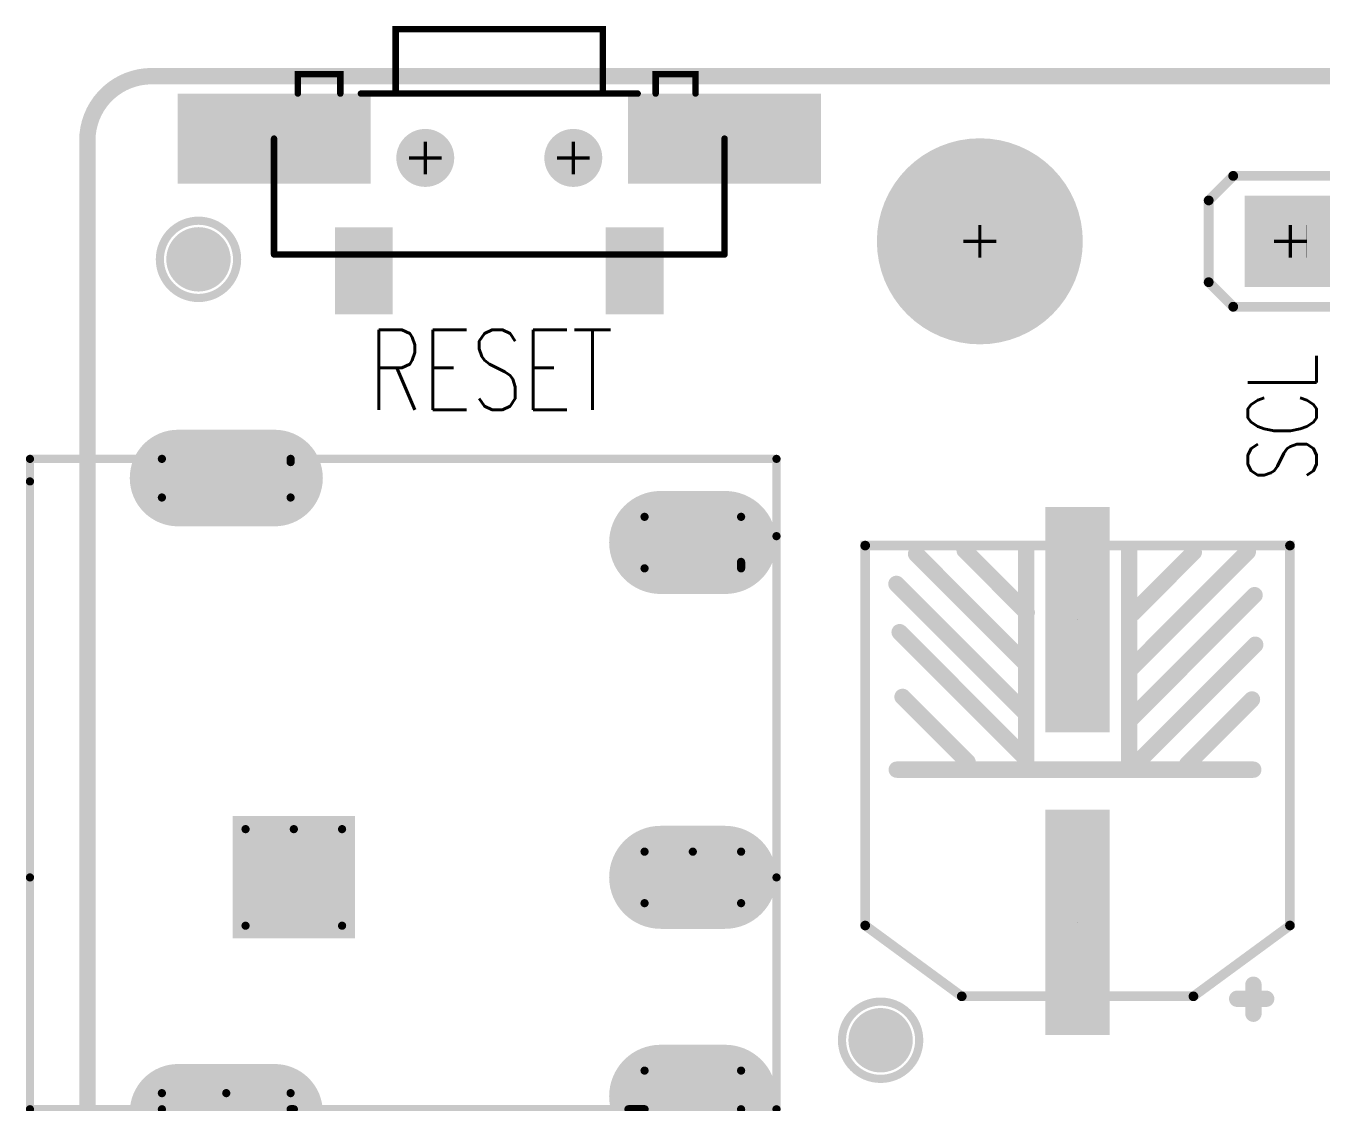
# Model space of a CAD drawing. Extents: x -3 to 111, y -1 to 54.
# Drawn here: x -0.95 to 19.17, y 37.41 to 54.12 of the extents above; entities that cross this region are included whole.
import ezdxf

# ---------------------------------------------------------------- set-up
doc = ezdxf.new("R2010")
doc.units = 0
for name, color, linetype in [('BOARD_OUTLINE_00', 254, 'CONTINUOUS'), ('DRIL_NPLTE_THRU_01', 176, 'CONTINUOUS'), ('DRIL_NPLTE_THRU_02', 23, 'CONTINUOUS'), ('DRIL_NPLTE_THRU_03', 6, 'CONTINUOUS'), ('DRIL_NPLTE_THRU_04', 176, 'CONTINUOUS'), ('DRIL_PLTE_THRU_01', 176, 'CONTINUOUS'), ('DRIL_PLTE_THRU_02', 23, 'CONTINUOUS'), ('DRIL_PLTE_THRU_03', 6, 'CONTINUOUS'), ('DRIL_PLTE_THRU_04', 176, 'CONTINUOUS'), ('DRIL_SYMBOL', 254, 'CONTINUOUS'), ('PADS_BOT', 254, 'CONTINUOUS'), ('PADS_INNER', 254, 'CONTINUOUS'), ('PADS_TOP', 254, 'CONTINUOUS'), ('PART_TOP_2DLINE_00', 254, 'CONTINUOUS'), ('PART_TOP_2DLINE_01', 254, 'CONTINUOUS'), ('PART_TOP_COPPER_126', 254, 'CONTINUOUS'), ('TAG_00', 254, 'CONTINUOUS'), ('TAG_01', 254, 'CONTINUOUS'), ('TEXT_126', 2, 'CONTINUOUS')]:
    doc.layers.add(name, color=color, linetype=linetype)
doc.styles.add('W0$1524', font='simplex', dxfattribs={"width": 0.75})
doc.styles.add('W0$1778', font='simplex', dxfattribs={"width": 0.75})

# ---------------------------------------------------------------- blocks, each defined once
blk = doc.blocks.new('SMOOTH_0$254')
at = {"const_width": 0.127}
blk.add_lwpolyline([(-0.0635, 0, 1), (0.0635, 0, 1)], format="xyb", close=True, dxfattribs=at)
blk = doc.blocks.new('BOARD_1')
at = {"layer": 'BOARD_OUTLINE_00', "const_width": 0.254}
blk.add_lwpolyline([(22.209, 77.724, 0.414214), (21.209, 76.724), (21.209, 25.384, 0.414214), (22.209, 24.384), (128.905, 24.384, 0.414214), (129.921, 25.384), (129.921, 76.724, 0.406566), (128.905, 77.724)], format="xyb", close=True, dxfattribs=at)
at = {"layer": 'BOARD_OUTLINE_00'}
for p in [(22.209, 77.724), (21.209, 76.724)]:
    blk.add_blockref('SMOOTH_0$254', p, dxfattribs=at)
blk = doc.blocks.new('SMOOTH_0$127')
at = {"const_width": 0.0635}
blk.add_lwpolyline([(-0.03175, 0, 1), (0.03175, 0, 1)], format="xyb", close=True, dxfattribs=at)
blk = doc.blocks.new('PART_BODY_TOP_208')
at = {"layer": 'PART_TOP_2DLINE_00', "const_width": 0.127}
for points in [[(6.296436, 15.429658), (6.296436, 13.379658)], [(16.396436, 15.429658), (6.296436, 15.429658)], [(6.296436, 15.429658), (6.296436, 13.379658)], [(6.296436, 15.429658), (6.296436, 13.379658)], [(6.296436, 15.429658), (6.296436, 13.379658)], [(6.296436, 15.429658), (6.296436, 13.379658)], [(9.896436, 15.429658), (6.296436, 15.429658)], [(16.396436, 15.429658), (9.896436, 15.429658)], [(9.896436, 15.429658), (16.046436, 15.429658)], [(16.396436, 3.829658), (16.396436, 15.429658)], [(6.546436, 13.379658), (5.946436, 13.379658)], [(5.946436, 13.379658), (5.946436, 11.379658)], [(6.546436, 12.379658), (6.546436, 13.379658)], [(15.796436, 11.379658), (15.796436, 13.379658)], [(15.796436, 13.379658), (16.396436, 13.379658)], [(16.396436, 13.379658), (16.396436, 11.379658)], [(6.546436, 11.379658), (6.546436, 12.379658)], [(10.646436, 12.079658), (9.146436, 12.079658)], [(9.146436, 12.079658), (9.146436, 10.579658)], [(10.646436, 11.329658), (10.646436, 12.079658)], [(5.946436, 11.379658), (5.946436, 11.979658)], [(5.946436, 11.379658), (6.546436, 11.379658)], [(6.296436, 11.379658), (6.296436, 11.329658)], [(6.296436, 11.379658), (6.296436, 5.879658)], [(6.296436, 11.379658), (6.296436, 5.879658)], [(10.646436, 10.579658), (10.646436, 11.329658)], [(15.796436, 11.379658), (16.346436, 11.379658)], [(16.396436, 11.379658), (16.346436, 11.379658)], [(9.146436, 10.579658), (10.646436, 10.579658)], [(6.296436, 6.129658), (6.296436, 5.879658)], [(6.096436, 5.879658), (6.096436, 4.379658)], [(6.096436, 5.879658), (6.896436, 5.879658)], [(6.896436, 4.379658), (6.896436, 5.879658)], [(9.496436, 5.879658), (9.496436, 4.379658)], [(9.496436, 5.879658), (10.296436, 5.879658)], [(10.296436, 5.129658), (10.296436, 5.879658)], [(14.696436, 4.379658), (14.696436, 5.879658)], [(14.696436, 5.879658), (15.496436, 5.879658)], [(15.496436, 5.879658), (15.496436, 4.379658)], [(10.296436, 4.379658), (10.296436, 5.129658)], [(6.096436, 4.379658), (6.896436, 4.379658)], [(6.296436, 3.829658), (6.296436, 4.379658)], [(9.496436, 4.379658), (10.296436, 4.379658)], [(14.796436, 4.379658), (14.696436, 4.379658)], [(14.796436, 4.379658), (15.496436, 4.379658)], [(6.296436, 3.829658), (16.396436, 3.829658)], [(9.896436, 3.829658), (15.196436, 3.829658)]]:
    blk.add_lwpolyline(points, dxfattribs=at)
at = {"layer": 'TAG_00'}
blk.add_lwpolyline([(0, 0), (0, 0)], dxfattribs=at)
at = {"layer": 'TAG_01'}
blk.add_lwpolyline([(0, 0), (0, 0)], dxfattribs=at)
at = {"layer": 'PART_TOP_2DLINE_00'}
for p in [(6.296436, 15.429658), (6.296436, 15.429658), (6.296436, 15.429658), (6.296436, 15.429658), (6.296436, 15.429658), (6.296436, 15.429658), (6.296436, 15.429658), (9.896436, 15.429658), (9.896436, 15.429658), (9.896436, 15.429658), (16.046436, 15.429658), (16.396436, 15.429658), (16.396436, 15.429658), (16.396436, 15.429658), (5.946436, 13.379658), (5.946436, 13.379658), (6.296436, 13.379658), (6.296436, 13.379658), (6.296436, 13.379658), (6.296436, 13.379658), (6.296436, 13.379658), (6.546436, 13.379658), (6.546436, 13.379658), (15.796436, 13.379658), (15.796436, 13.379658), (16.396436, 13.379658), (16.396436, 13.379658), (6.546436, 12.379658), (6.546436, 12.379658), (9.146436, 12.079658), (9.146436, 12.079658), (10.646436, 12.079658), (10.646436, 12.079658), (5.946436, 11.979658), (5.946436, 11.379658), (5.946436, 11.379658), (5.946436, 11.379658), (6.296436, 11.379658), (6.296436, 11.379658), (6.296436, 11.379658), (6.296436, 11.329658), (6.546436, 11.379658), (6.546436, 11.379658), (10.646436, 11.329658), (10.646436, 11.329658), (15.796436, 11.379658), (15.796436, 11.379658), (16.346436, 11.379658), (16.346436, 11.379658), (16.396436, 11.379658), (16.396436, 11.379658), (9.146436, 10.579658), (9.146436, 10.579658), (10.646436, 10.579658), (10.646436, 10.579658), (6.296436, 6.129658), (6.096436, 5.879658), (6.096436, 5.879658), (6.296436, 5.879658), (6.296436, 5.879658), (6.296436, 5.879658), (6.896436, 5.879658), (6.896436, 5.879658), (9.496436, 5.879658), (9.496436, 5.879658), (10.296436, 5.879658), (10.296436, 5.879658), (14.696436, 5.879658), (14.696436, 5.879658), (15.496436, 5.879658), (15.496436, 5.879658), (10.296436, 5.129658), (10.296436, 5.129658), (6.096436, 4.379658), (6.096436, 4.379658), (6.296436, 4.379658), (6.896436, 4.379658), (6.896436, 4.379658), (9.496436, 4.379658), (9.496436, 4.379658), (10.296436, 4.379658), (10.296436, 4.379658), (14.696436, 4.379658), (14.696436, 4.379658), (14.796436, 4.379658), (14.796436, 4.379658), (15.496436, 4.379658), (15.496436, 4.379658), (6.296436, 3.829658), (6.296436, 3.829658), (9.896436, 3.829658), (15.196436, 3.829658), (16.396436, 3.829658), (16.396436, 3.829658)]:
    blk.add_blockref('SMOOTH_0$127', p, dxfattribs=at)
blk = doc.blocks.new('DRIL_SLOT_0002700078000000900')
at = {"const_width": 0.35}
blk.add_lwpolyline([(0.175, -0.65), (0.175, 0.65, 1), (-0.175, 0.65), (-0.175, -0.65, 1)], format="xyb", close=True, dxfattribs=at)
blk = doc.blocks.new('PAD_15')
at = {"const_width": 0.75}
blk.add_lwpolyline([(-0.75, -0.375), (0.75, -0.375, 1), (0.75, 0.375), (-0.75, 0.375, 1)], format="xyb", close=True, dxfattribs=at)
blk = doc.blocks.new('STK_TOP_83')
at = {"layer": 'DRIL_PLTE_THRU_01'}
blk.add_blockref('DRIL_SLOT_0002700078000000900', (0, 0), dxfattribs=at)
at = {"layer": 'DRIL_PLTE_THRU_02'}
blk.add_blockref('DRIL_SLOT_0002700078000000900', (0, 0), dxfattribs=at)
at = {"layer": 'DRIL_PLTE_THRU_03'}
blk.add_blockref('DRIL_SLOT_0002700078000000900', (0, 0), dxfattribs=at)
at = {"layer": 'DRIL_PLTE_THRU_04'}
blk.add_blockref('DRIL_SLOT_0002700078000000900', (0, 0), dxfattribs=at)
at = {"layer": 'PADS_BOT', "rotation": 90}
blk.add_blockref('PAD_15', (0, 0), dxfattribs=at)
at = {"layer": 'PADS_INNER', "rotation": 90}
blk.add_blockref('PAD_15', (0, 0), dxfattribs=at)
at = {"layer": 'PADS_TOP', "rotation": 90}
blk.add_blockref('PAD_15', (0, 0), dxfattribs=at)
blk = doc.blocks.new('DRIL_SLOT_0003500062000000900')
at = {"const_width": 0.45}
blk.add_lwpolyline([(0.225, -0.35), (0.225, 0.35, 1), (-0.225, 0.35), (-0.225, -0.35, 1)], format="xyb", close=True, dxfattribs=at)
blk = doc.blocks.new('PAD_16')
at = {"const_width": 0.8}
blk.add_lwpolyline([(-0.5, -0.4), (0.5, -0.4, 1), (0.5, 0.4), (-0.5, 0.4, 1)], format="xyb", close=True, dxfattribs=at)
blk = doc.blocks.new('STK_TOP_82')
at = {"layer": 'DRIL_PLTE_THRU_01'}
blk.add_blockref('DRIL_SLOT_0003500062000000900', (0, 0), dxfattribs=at)
at = {"layer": 'DRIL_PLTE_THRU_02'}
blk.add_blockref('DRIL_SLOT_0003500062000000900', (0, 0), dxfattribs=at)
at = {"layer": 'DRIL_PLTE_THRU_03'}
blk.add_blockref('DRIL_SLOT_0003500062000000900', (0, 0), dxfattribs=at)
at = {"layer": 'DRIL_PLTE_THRU_04'}
blk.add_blockref('DRIL_SLOT_0003500062000000900', (0, 0), dxfattribs=at)
at = {"layer": 'PADS_BOT', "rotation": 90}
blk.add_blockref('PAD_16', (0, 0), dxfattribs=at)
at = {"layer": 'PADS_INNER', "rotation": 90}
blk.add_blockref('PAD_16', (0, 0), dxfattribs=at)
at = {"layer": 'PADS_TOP', "rotation": 90}
blk.add_blockref('PAD_16', (0, 0), dxfattribs=at)
blk = doc.blocks.new('DRIL_SLOT_0007400074000000000')
at = {"const_width": 0.95}
blk.add_lwpolyline([(0, -0.475), (0, -0.475, 1), (0, 0.475), (0, 0.475, 1)], format="xyb", close=True, dxfattribs=at)
blk = doc.blocks.new('PAD_17')
at = {"const_width": 1.9}
blk.add_lwpolyline([(-0.95, 0), (0.95, 0)], dxfattribs=at)
blk = doc.blocks.new('STK_TOP_84')
at = {"layer": 'DRIL_PLTE_THRU_01'}
blk.add_blockref('DRIL_SLOT_0007400074000000000', (0, 0), dxfattribs=at)
at = {"layer": 'DRIL_PLTE_THRU_02'}
blk.add_blockref('DRIL_SLOT_0007400074000000000', (0, 0), dxfattribs=at)
at = {"layer": 'DRIL_PLTE_THRU_03'}
blk.add_blockref('DRIL_SLOT_0007400074000000000', (0, 0), dxfattribs=at)
at = {"layer": 'DRIL_PLTE_THRU_04'}
blk.add_blockref('DRIL_SLOT_0007400074000000000', (0, 0), dxfattribs=at)
at = {"layer": 'PADS_BOT'}
blk.add_blockref('PAD_17', (0, 0), dxfattribs=at)
at = {"layer": 'PADS_INNER'}
blk.add_blockref('PAD_17', (0, 0), dxfattribs=at)
at = {"layer": 'PADS_TOP'}
blk.add_blockref('PAD_17', (0, 0), dxfattribs=at)
blk = doc.blocks.new('SYM_TOP_63')
for name, p in [('PART_BODY_TOP_208', (0, 0)), ('STK_TOP_83', (6.24867, 12.37867)), ('STK_TOP_83', (16.09867, 12.37867)), ('STK_TOP_84', (9.899, 11.33067)), ('STK_TOP_82', (6.498, 5.13)), ('STK_TOP_82', (9.898, 5.13)), ('STK_TOP_82', (15.098, 5.13))]:
    blk.add_blockref(name, p)
blk = doc.blocks.new('PART_TOP_92')
blk.add_blockref('SYM_TOP_63', (0, 0))
blk = doc.blocks.new('SMOOTH_0$1524')
at = {"const_width": 0.0762}
blk.add_lwpolyline([(-0.0381, 0, 1), (0.0381, 0, 1)], format="xyb", close=True, dxfattribs=at)
blk = doc.blocks.new('SMOOTH_0$00254')
at = {"const_width": 0.00127}
blk.add_lwpolyline([(-0.001, 0, 1), (0.001, 0, 1)], format="xyb", close=True, dxfattribs=at)
blk = doc.blocks.new('PART_BODY_TOP_163')
at = {"layer": 'PART_TOP_2DLINE_00', "const_width": 0.152}
blk.add_lwpolyline([(-10.16, 0.635), (-10.541, 1.016), (-12.319, 1.016), (-12.7, 0.635), (-12.7, -0.635), (-12.319, -1.016), (-10.541, -1.016), (-10.16, -0.635), (-10.16, 0.635), (-9.779, 1.016), (-8.001, 1.016), (-7.62, 0.635)], dxfattribs=at)
at = {"layer": 'PART_TOP_COPPER_126', "const_width": 0.00254}
blk.add_lwpolyline([(-11.684, -0.254), (-11.176, -0.254), (-11.176, 0.254), (-11.684, 0.254)], close=True, dxfattribs=at)
at = {"layer": 'PART_TOP_2DLINE_00'}
for p in [(-12.319, 1.016), (-12.7, 0.635), (-12.7, -0.635), (-12.319, -1.016)]:
    blk.add_blockref('SMOOTH_0$1524', p, dxfattribs=at)
at = {"layer": 'PART_TOP_COPPER_126'}
for p in [(-11.684, 0.254), (-11.176, 0.254), (-11.684, -0.254), (-11.176, -0.254)]:
    blk.add_blockref('SMOOTH_0$00254', p, dxfattribs=at)
blk = doc.blocks.new('DRIL_SYMBOL_0$8500006667')
at = {"layer": 'DRIL_SYMBOL', "const_width": 0.0508}
for points in [[(0, -0.254), (0, 0.254)], [(-0.254, 0), (0.254, 0)]]:
    blk.add_lwpolyline(points, dxfattribs=at)
blk = doc.blocks.new('DRIL_HOLE_0$8500006667')
at = {"const_width": 0.425}
blk.add_lwpolyline([(-0.2125, 0, 1), (0.2125, 0, 1)], format="xyb", close=True, dxfattribs=at)
blk.add_blockref('DRIL_SYMBOL_0$8500006667', (0, 0))
blk = doc.blocks.new('PAD_28')
at = {"const_width": 1.4224}
blk.add_lwpolyline([(-0.7112, 0), (0.7112, 0)], dxfattribs=at)
blk = doc.blocks.new('STK_TOP_29')
at = {"layer": 'DRIL_PLTE_THRU_01'}
blk.add_blockref('DRIL_HOLE_0$8500006667', (0, 0), dxfattribs=at)
at = {"layer": 'DRIL_PLTE_THRU_02'}
blk.add_blockref('DRIL_HOLE_0$8500006667', (0, 0), dxfattribs=at)
at = {"layer": 'DRIL_PLTE_THRU_03'}
blk.add_blockref('DRIL_HOLE_0$8500006667', (0, 0), dxfattribs=at)
at = {"layer": 'DRIL_PLTE_THRU_04'}
blk.add_blockref('DRIL_HOLE_0$8500006667', (0, 0), dxfattribs=at)
at = {"layer": 'PADS_BOT', "rotation": 90}
blk.add_blockref('PAD_28', (0, 0), dxfattribs=at)
at = {"layer": 'PADS_INNER', "rotation": 90}
blk.add_blockref('PAD_28', (0, 0), dxfattribs=at)
at = {"layer": 'PADS_TOP', "rotation": 90}
blk.add_blockref('PAD_28', (0, 0), dxfattribs=at)
blk = doc.blocks.new('SYM_TOP_18')
for name, p in [('STK_TOP_29', (-11.43, 0)), ('PART_BODY_TOP_163', (0, 0))]:
    blk.add_blockref(name, p)
blk = doc.blocks.new('PART_TOP_139')
blk.add_blockref('SYM_TOP_18', (0, 0))
blk = doc.blocks.new('DRIL_SYMBOL_3$1999933333')
at = {"layer": 'DRIL_SYMBOL', "const_width": 0.0508}
for points in [[(0, -0.254), (0, 0.254)], [(-0.254, 0), (0.254, 0)]]:
    blk.add_lwpolyline(points, dxfattribs=at)
blk = doc.blocks.new('DRIL_HOLE_3$1999933333')
at = {"const_width": 1.599997}
blk.add_lwpolyline([(-0.799998, 0, 1), (0.799998, 0, 1)], format="xyb", close=True, dxfattribs=at)
blk.add_blockref('DRIL_SYMBOL_3$1999933333', (0, 0))
blk = doc.blocks.new('PAD_0')
blk.add_lwpolyline([(0, 0, 1), (0, 0, 1)], format="xyb", close=True)
blk = doc.blocks.new('PAD_39')
at = {"const_width": 1.599997}
blk.add_lwpolyline([(0, -0.799998, 1), (0, 0.799998, 1)], format="xyb", close=True, dxfattribs=at)
blk = doc.blocks.new('STK_TOP_68')
at = {"layer": 'DRIL_NPLTE_THRU_01'}
blk.add_blockref('DRIL_HOLE_3$1999933333', (0, 0), dxfattribs=at)
at = {"layer": 'DRIL_NPLTE_THRU_02'}
blk.add_blockref('DRIL_HOLE_3$1999933333', (0, 0), dxfattribs=at)
at = {"layer": 'DRIL_NPLTE_THRU_03'}
blk.add_blockref('DRIL_HOLE_3$1999933333', (0, 0), dxfattribs=at)
at = {"layer": 'DRIL_NPLTE_THRU_04'}
blk.add_blockref('DRIL_HOLE_3$1999933333', (0, 0), dxfattribs=at)
at = {"layer": 'PADS_BOT'}
blk.add_blockref('PAD_0', (0, 0), dxfattribs=at)
at = {"layer": 'PADS_INNER'}
blk.add_blockref('PAD_0', (0, 0), dxfattribs=at)
at = {"layer": 'PADS_TOP'}
blk.add_blockref('PAD_39', (0, 0), dxfattribs=at)
blk = doc.blocks.new('SYM_TOP_46')
blk.add_blockref('STK_TOP_68', (0, 0))
blk = doc.blocks.new('PART_TOP_195')
blk.add_blockref('SYM_TOP_46', (0, 0))
blk = doc.blocks.new('PART_BODY_TOP_175')
at = {"layer": 'PART_TOP_2DLINE_00', "const_width": 0.127}
blk.add_lwpolyline([(0.6, 0, 1), (-0.6, 0, 1)], format="xyb", close=True, dxfattribs=at)
blk = doc.blocks.new('DRIL_HOLE_0')
blk.add_lwpolyline([(0, 0, 1), (0, 0, 1)], format="xyb", close=True)
blk = doc.blocks.new('PAD_14')
at = {"const_width": 0.5}
blk.add_lwpolyline([(0, -0.25, 1), (0, 0.25, 1)], format="xyb", close=True, dxfattribs=at)
blk = doc.blocks.new('STK_TOP_40')
at = {"layer": 'DRIL_NPLTE_THRU_01'}
blk.add_blockref('DRIL_HOLE_0', (0, 0), dxfattribs=at)
at = {"layer": 'DRIL_NPLTE_THRU_02'}
blk.add_blockref('DRIL_HOLE_0', (0, 0), dxfattribs=at)
at = {"layer": 'DRIL_NPLTE_THRU_03'}
blk.add_blockref('DRIL_HOLE_0', (0, 0), dxfattribs=at)
at = {"layer": 'DRIL_NPLTE_THRU_04'}
blk.add_blockref('DRIL_HOLE_0', (0, 0), dxfattribs=at)
at = {"layer": 'PADS_BOT'}
blk.add_blockref('PAD_0', (0, 0), dxfattribs=at)
at = {"layer": 'PADS_INNER'}
blk.add_blockref('PAD_0', (0, 0), dxfattribs=at)
at = {"layer": 'PADS_TOP'}
blk.add_blockref('PAD_14', (0, 0), dxfattribs=at)
blk = doc.blocks.new('SYM_TOP_30')
for name in ['PART_BODY_TOP_175', 'STK_TOP_40']:
    blk.add_blockref(name, (0, 0))
blk = doc.blocks.new('PART_TOP_298')
blk.add_blockref('SYM_TOP_30', (0, 0))
blk = doc.blocks.new('PART_TOP_301')
blk.add_blockref('SYM_TOP_30', (0, 0))
blk = doc.blocks.new('SMOOTH_0$100076')
at = {"const_width": 0.05}
blk.add_lwpolyline([(-0.025, 0, 1), (0.025, 0, 1)], format="xyb", close=True, dxfattribs=at)
blk = doc.blocks.new('PART_BODY_TOP_201')
at = {"layer": 'PART_TOP_2DLINE_00', "const_width": 0.1}
for points in [[(-2.15, 1), (2.15, 1)], [(-3.5, -1.5), (-3.5, 0.3)], [(3.5, -1.5), (3.5, 0.3)], [(3.5, -1.5), (-3.5, -1.5)]]:
    blk.add_lwpolyline(points, dxfattribs=at)
at = {"layer": 'PART_TOP_2DLINE_01', "const_width": 0.1}
for points in [[(-1.61, 1), (-1.61, 2), (1.61, 2), (1.61, 1)], [(-3.13, 1), (-3.13, 1.3), (-2.47, 1.3), (-2.47, 1)], [(2.43, 1), (2.43, 1.3), (3.05, 1.3), (3.05, 1)]]:
    blk.add_lwpolyline(points, dxfattribs=at)
at = {"layer": 'PART_TOP_2DLINE_00'}
for p in [(-2.15, 1), (2.15, 1), (-3.5, 0.3), (3.5, 0.3), (-3.5, -1.5), (-3.5, -1.5), (3.5, -1.5), (3.5, -1.5)]:
    blk.add_blockref('SMOOTH_0$100076', p, dxfattribs=at)
at = {"layer": 'PART_TOP_2DLINE_01'}
for p in [(-1.61, 2), (1.61, 2), (-3.13, 1.3), (-2.47, 1.3), (2.43, 1.3), (3.05, 1.3), (-3.13, 1), (-2.47, 1), (-1.61, 1), (1.61, 1), (2.43, 1), (3.05, 1)]:
    blk.add_blockref('SMOOTH_0$100076', p, dxfattribs=at)
blk = doc.blocks.new('PAD_9')
at = {"const_width": 0.9}
blk.add_lwpolyline([(-0.675, 0), (0.675, 0)], dxfattribs=at)
blk = doc.blocks.new('STK_TOP_77')
at = {"layer": 'DRIL_PLTE_THRU_01'}
blk.add_blockref('DRIL_HOLE_0', (0, 0), dxfattribs=at)
at = {"layer": 'DRIL_PLTE_THRU_02'}
blk.add_blockref('DRIL_HOLE_0', (0, 0), dxfattribs=at)
at = {"layer": 'DRIL_PLTE_THRU_03'}
blk.add_blockref('DRIL_HOLE_0', (0, 0), dxfattribs=at)
at = {"layer": 'DRIL_PLTE_THRU_04'}
blk.add_blockref('DRIL_HOLE_0', (0, 0), dxfattribs=at)
at = {"layer": 'PADS_BOT'}
blk.add_blockref('PAD_0', (0, 0), dxfattribs=at)
at = {"layer": 'PADS_INNER'}
blk.add_blockref('PAD_0', (0, 0), dxfattribs=at)
at = {"layer": 'PADS_TOP', "rotation": 90}
blk.add_blockref('PAD_9', (0, 0), dxfattribs=at)
blk = doc.blocks.new('PAD_10')
at = {"const_width": 1.4}
blk.add_lwpolyline([(-1.5, 0), (1.5, 0)], dxfattribs=at)
blk = doc.blocks.new('STK_TOP_76')
at = {"layer": 'DRIL_PLTE_THRU_01'}
blk.add_blockref('DRIL_HOLE_0', (0, 0), dxfattribs=at)
at = {"layer": 'DRIL_PLTE_THRU_02'}
blk.add_blockref('DRIL_HOLE_0', (0, 0), dxfattribs=at)
at = {"layer": 'DRIL_PLTE_THRU_03'}
blk.add_blockref('DRIL_HOLE_0', (0, 0), dxfattribs=at)
at = {"layer": 'DRIL_PLTE_THRU_04'}
blk.add_blockref('DRIL_HOLE_0', (0, 0), dxfattribs=at)
at = {"layer": 'PADS_BOT'}
blk.add_blockref('PAD_0', (0, 0), dxfattribs=at)
at = {"layer": 'PADS_INNER'}
blk.add_blockref('PAD_0', (0, 0), dxfattribs=at)
at = {"layer": 'PADS_TOP'}
blk.add_blockref('PAD_10', (0, 0), dxfattribs=at)
blk = doc.blocks.new('DRIL_SYMBOL_0$9')
at = {"layer": 'DRIL_SYMBOL', "const_width": 0.0508}
for points in [[(0, -0.254), (0, 0.254)], [(-0.254, 0), (0.254, 0)]]:
    blk.add_lwpolyline(points, dxfattribs=at)
blk = doc.blocks.new('DRIL_HOLE_0$9')
at = {"const_width": 0.45}
blk.add_lwpolyline([(-0.225, 0, 1), (0.225, 0, 1)], format="xyb", close=True, dxfattribs=at)
blk.add_blockref('DRIL_SYMBOL_0$9', (0, 0))
blk = doc.blocks.new('PAD_11')
at = {"const_width": 0.45}
blk.add_lwpolyline([(0, -0.225, 1), (0, 0.225, 1)], format="xyb", close=True, dxfattribs=at)
blk = doc.blocks.new('STK_TOP_60')
at = {"layer": 'DRIL_NPLTE_THRU_01'}
blk.add_blockref('DRIL_HOLE_0$9', (0, 0), dxfattribs=at)
at = {"layer": 'DRIL_NPLTE_THRU_02'}
blk.add_blockref('DRIL_HOLE_0$9', (0, 0), dxfattribs=at)
at = {"layer": 'DRIL_NPLTE_THRU_03'}
blk.add_blockref('DRIL_HOLE_0$9', (0, 0), dxfattribs=at)
at = {"layer": 'DRIL_NPLTE_THRU_04'}
blk.add_blockref('DRIL_HOLE_0$9', (0, 0), dxfattribs=at)
at = {"layer": 'PADS_BOT'}
blk.add_blockref('PAD_11', (0, 0), dxfattribs=at)
at = {"layer": 'PADS_INNER'}
blk.add_blockref('PAD_11', (0, 0), dxfattribs=at)
at = {"layer": 'PADS_TOP'}
blk.add_blockref('PAD_11', (0, 0), dxfattribs=at)
blk = doc.blocks.new('SYM_TOP_56')
for name, p in [('PART_BODY_TOP_201', (0, 0)), ('STK_TOP_76', (-3.5, 0.3)), ('STK_TOP_76', (3.5, 0.3)), ('STK_TOP_60', (-1.15, 0)), ('STK_TOP_60', (1.15, 0)), ('STK_TOP_77', (-2.105, -1.755)), ('STK_TOP_77', (2.105, -1.755))]:
    blk.add_blockref(name, p)
blk = doc.blocks.new('PART_TOP_304')
blk.add_blockref('SYM_TOP_56', (0, 0))
blk = doc.blocks.new('SMOOTH_0$15')
at = {"const_width": 0.075}
blk.add_lwpolyline([(-0.0375, 0, 1), (0.0375, 0, 1)], format="xyb", close=True, dxfattribs=at)
blk = doc.blocks.new('PART_BODY_TOP_210')
at = {"layer": 'PART_TOP_2DLINE_00', "const_width": 0.15}
blk.add_lwpolyline([(-3.5, 3.3), (-3.5, -3.3), (2.4, -3.3), (3.5, -1.8), (3.5, 1.8), (2.4, 3.3)], close=True, dxfattribs=at)
at = {"layer": 'PART_TOP_2DLINE_00', "const_width": 0.254}
for points in [[(3.538, 2.93), (3.538, 2.48)], [(-0.825, 0.845), (-2.73, 2.75)], [(-0.035, 0.835), (-1.96, 2.76)], [(-0.1, 1.7), (-1.11, 2.71)], [(-0.02, 2.73), (-0.02, -2.81)], [(3.77, 2.732), (3.32, 2.732)], [(-1.565, 0.805), (-3.405, 2.645)], [(-2.44, 0.85), (-3.395, 1.805)], [(-0.05, 0.8), (-3.42, 0.8)], [(-0.05, -0.8), (-3.44, -0.8)], [(-2.46, -0.79), (-3.425, -1.755)], [(-1.7, -0.84), (-3.37, -2.51)], [(-0.895, -0.805), (-2.905, -2.815)], [(-0.235, -0.845), (-2.155, -2.765)], [(-0.14, -1.71), (-1.15, -2.72)]]:
    blk.add_lwpolyline(points, dxfattribs=at)
at = {"layer": 'PART_TOP_2DLINE_00'}
for name, p in [('SMOOTH_0$15', (-3.5, 3.3)), ('SMOOTH_0$15', (2.4, 3.3)), ('SMOOTH_0$254', (3.538, 2.93)), ('SMOOTH_0$254', (-2.73, 2.75)), ('SMOOTH_0$254', (-1.96, 2.76)), ('SMOOTH_0$254', (-1.11, 2.71)), ('SMOOTH_0$254', (-0.02, 2.73)), ('SMOOTH_0$254', (3.32, 2.732)), ('SMOOTH_0$254', (3.77, 2.732)), ('SMOOTH_0$254', (-3.405, 2.645)), ('SMOOTH_0$254', (3.538, 2.48)), ('SMOOTH_0$254', (-3.395, 1.805)), ('SMOOTH_0$254', (-0.1, 1.7)), ('SMOOTH_0$15', (3.5, 1.8)), ('SMOOTH_0$254', (-3.42, 0.8)), ('SMOOTH_0$254', (-2.44, 0.85)), ('SMOOTH_0$254', (-1.565, 0.805)), ('SMOOTH_0$254', (-0.825, 0.845)), ('SMOOTH_0$254', (-0.05, 0.8)), ('SMOOTH_0$254', (-0.035, 0.835)), ('SMOOTH_0$254', (-3.44, -0.8)), ('SMOOTH_0$254', (-2.46, -0.79)), ('SMOOTH_0$254', (-1.7, -0.84)), ('SMOOTH_0$254', (-0.895, -0.805)), ('SMOOTH_0$254', (-0.235, -0.845)), ('SMOOTH_0$254', (-0.05, -0.8)), ('SMOOTH_0$254', (-0.14, -1.71)), ('SMOOTH_0$254', (-3.425, -1.755)), ('SMOOTH_0$15', (3.5, -1.8)), ('SMOOTH_0$254', (-3.37, -2.51)), ('SMOOTH_0$254', (-1.15, -2.72)), ('SMOOTH_0$254', (-2.905, -2.815)), ('SMOOTH_0$254', (-2.155, -2.765)), ('SMOOTH_0$254', (-0.02, -2.81)), ('SMOOTH_0$15', (-3.5, -3.3)), ('SMOOTH_0$15', (2.4, -3.3))]:
    blk.add_blockref(name, p, dxfattribs=at)
blk = doc.blocks.new('PAD_41')
blk.add_lwpolyline([(0, 0), (0, 0)])
blk = doc.blocks.new('PAD_56')
at = {"const_width": 1}
blk.add_lwpolyline([(-1.75, 0), (1.75, 0)], dxfattribs=at)
blk = doc.blocks.new('STK_TOP_86')
at = {"layer": 'DRIL_PLTE_THRU_01'}
blk.add_blockref('DRIL_HOLE_0', (0, 0), dxfattribs=at)
at = {"layer": 'DRIL_PLTE_THRU_02'}
blk.add_blockref('DRIL_HOLE_0', (0, 0), dxfattribs=at)
at = {"layer": 'DRIL_PLTE_THRU_03'}
blk.add_blockref('DRIL_HOLE_0', (0, 0), dxfattribs=at)
at = {"layer": 'DRIL_PLTE_THRU_04'}
blk.add_blockref('DRIL_HOLE_0', (0, 0), dxfattribs=at)
at = {"layer": 'PADS_BOT'}
blk.add_blockref('PAD_41', (0, 0), dxfattribs=at)
at = {"layer": 'PADS_INNER'}
blk.add_blockref('PAD_0', (0, 0), dxfattribs=at)
at = {"layer": 'PADS_TOP'}
blk.add_blockref('PAD_56', (0, 0), dxfattribs=at)
blk = doc.blocks.new('SYM_TOP_65')
for name, p in [('PART_BODY_TOP_210', (0, 0)), ('STK_TOP_86', (-2.35, 0)), ('STK_TOP_86', (2.35, 0))]:
    blk.add_blockref(name, p)
blk = doc.blocks.new('PART_TOP_312')
blk.add_blockref('SYM_TOP_65', (0, 0))

msp = doc.modelspace()

# ---------------------------------------------------------------- block references
for name, p in [('PART_TOP_304', (6.401, 52.07)), ('BOARD_1', (-21.209, -24.384)), ('PART_TOP_195', (13.868, 50.775)), ('PART_TOP_139', (30.124, 50.775)), ('PART_TOP_301', (1.727, 50.495)), ('PART_TOP_298', (12.326, 38.368))]:
    msp.add_blockref(name, p)
for name, p, rotation in [('PART_TOP_92', (14.538, 31), 90), ('PART_TOP_312', (15.387, 42.55), 270)]:
    msp.add_blockref(name, p, dxfattribs=dict(rotation=rotation))

# ---------------------------------------------------------------- texts
at = {"layer": 'TEXT_126', "style": 'W0$1778', "width": 0.75}
msp.add_text('RESET', height=1.2446, dxfattribs=at).set_placement((4.369, 48.158))
at = {"layer": 'TEXT_126', "style": 'W0$1524', "width": 0.75}
msp.add_text('SCL', height=1.0668, rotation=90, dxfattribs=at).set_placement((19.101, 47.041))

doc.saveas('drawing.dxf')
